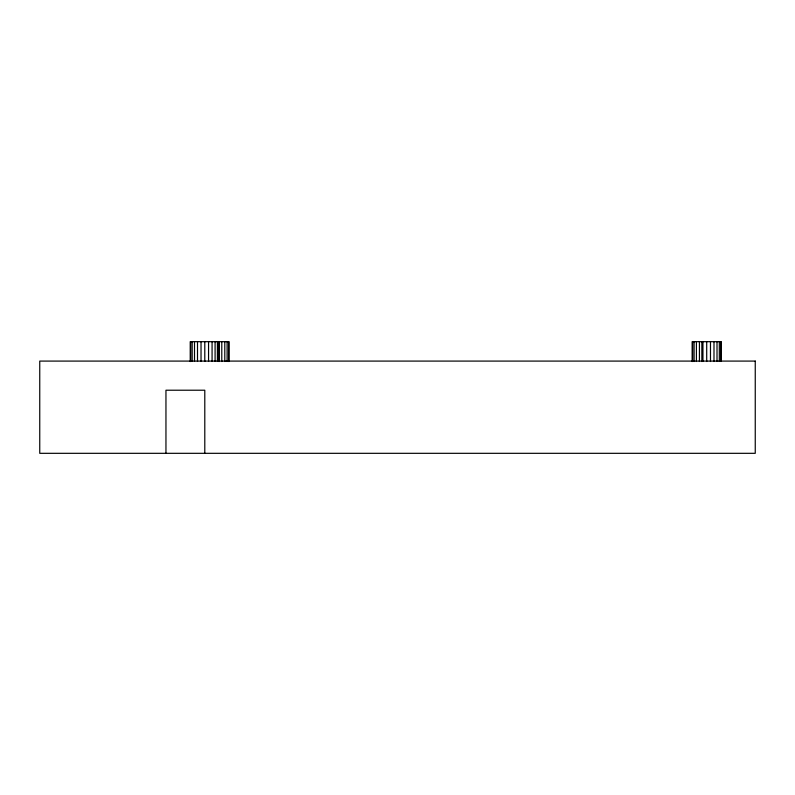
<?xml version="1.0" encoding="UTF-8"?>
<svg xmlns="http://www.w3.org/2000/svg" width="795" height="795" viewBox="0 0 795 795"><rect width="100%" height="100%" fill="white"/><g stroke="black" fill="none" stroke-linecap="round" stroke-linejoin="round"><path stroke-width="1.19" d="M721.274 361.496L721.274 341.681L692.147 341.681L692.147 361.526M720.777 341.681L720.777 361.496M719.316 341.681L719.316 361.496M717.01 341.681L717.01 361.496M713.99 341.681L713.99 361.526M710.482 341.681L710.482 361.526M706.705 341.681L706.705 361.526M702.939 341.681L702.939 361.526M701.856 341.681L701.856 361.526M699.431 341.681L699.431 361.526M696.41 341.681L696.41 361.526M694.095 341.681L694.095 361.526M692.644 341.681L692.644 361.526M229.059 361.526L229.059 341.681L190.224 341.681L190.224 361.526M228.562 341.681L228.562 361.526M227.112 341.681L227.112 361.526M224.796 341.681L224.796 361.526M221.785 341.681L221.785 361.526M219.35 341.681L219.35 361.526M218.854 341.681L218.854 361.526M217.403 341.681L217.403 361.496M215.087 341.681L215.087 361.496M212.076 341.681L212.076 361.496M208.558 341.681L208.558 361.496M204.792 341.681L204.792 361.496M204.792 453.319L204.792 390.216L165.956 390.216L165.956 453.319M201.026 341.681L201.026 361.496M197.508 341.681L197.508 361.496M194.497 341.681L194.497 361.496M192.181 341.681L192.181 361.496M190.72 341.681L190.72 361.526M755.25 361.089L39.75 361.089L39.75 453.319L755.25 453.319L755.25 361.089"/></g></svg>
